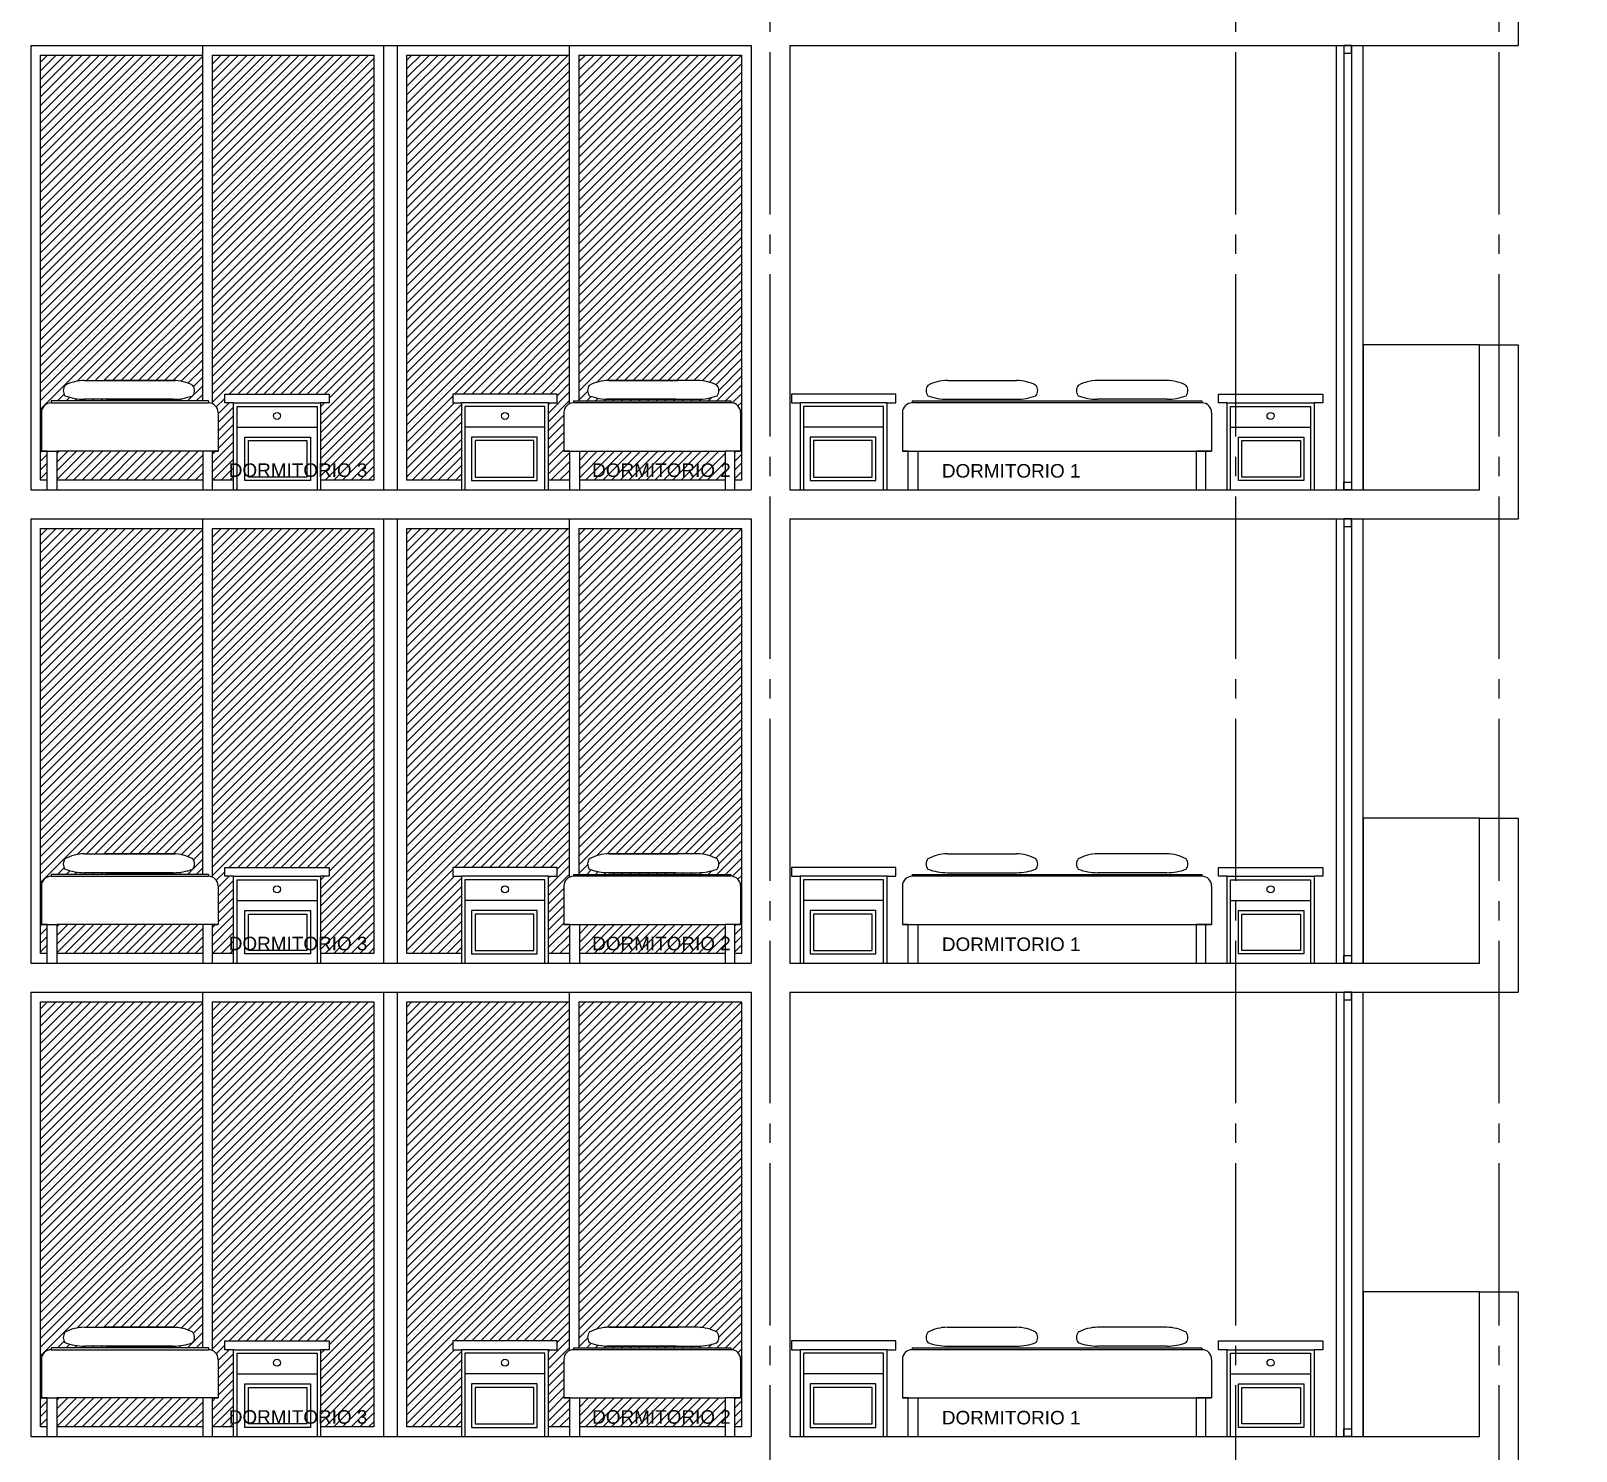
# Model space of a CAD drawing. Header units: millimetres. Extents: x 1217 to 2428, y 234 to 644.
# Drawn here: x 2255.97 to 2263.97, y 382.23 to 389.58 of the extents above; entities that cross this region are included whole.
import ezdxf

# ---------------------------------------------------------------- set-up
doc = ezdxf.new("R2010")
doc.units = ezdxf.units.MM
doc.linetypes.add('ACAD_ISO04W100', pattern=[30, 24, -3, 0, -3])
doc.layers.get('0').update_dxf_attribs({"lineweight": 5})
for name, color, linetype in [('0.1', 251, 'Continuous'), ('0.2', 2, 'Continuous'), ('0.3', 6, 'Continuous'), ('Ejes', 8, 'Continuous'), ('MURO', 5, 'Continuous'), ('Texto', 1, 'Continuous')]:
    doc.layers.add(name, color=color, linetype=linetype)
doc.styles.add('INTERARQ', font='arial.ttf')
doc.styles.get("Standard").update_dxf_attribs({"font": 'arial.ttf'})
doc.dimstyles.new('ESCALA_1-50', dxfattribs={"dimtxt": 0.15, "dimasz": 0.06, "dimexe": 0.18, "dimexo": 0.0625, "dimgap": 0, "dimtad": 0, "dimtih": 1, "dimtoh": 1, "dimzin": 0, "dimdsep": 46, "dimtxsty": 'INTERARQ', "dimblk": 'DIMTICK', "dimcen": 0, "dimse1": 1, "dimse2": 1, "dimclrd": 256, "dimclre": 1, "dimclrt": 2, "dimadec": 0, "dimazin": 0, "dimtfac": 4.5, "dimtofl": 0, "dimtmove": 2, "dimatfit": 3, "dimldrblk": 'DIMTICK', "dimfxl": 1, "dimtolj": 1, "dimtzin": 0, "dimarcsym": 0})
pattern_1 = [(45, (422.33998, -312.42355), (-0.0224506403, 0.0224506403), [])]
pattern_2 = [(45, (422.33998, -309.97355), (-0.0224506403, 0.0224506403), [])]
pattern_3 = [(45, (422.33998, -314.87355), (-0.0224506403, 0.0224506403), [])]

# ---------------------------------------------------------------- blocks, each defined once
blk = doc.blocks.new('DIMTICK')
at = {"color": 1}
for p, q in [((-1, 0), (1, 0)), ((0, 1), (0, -1))]:
    blk.add_line(p, q, dxfattribs=at)
at = {"color": 3, "const_width": 0.141}
blk.add_lwpolyline([(0.71, 0.71), (-0.71, -0.71)], dxfattribs=at)
blk = doc.blocks.new('*D1771')
at = {"layer": '0.1', "lineweight": -2, "ltscale": 3, "transparency": 16777216}
for start, end in [(101.55247, 137.36135), (142.54033, 178.44753)]:
    blk.add_arc((2272.1579, 387.171), 2.2144, start, end, dxfattribs=at)
at = {"layer": 'Defpoints', "color": 0, "ltscale": 3, "transparency": 16777216}
for p in [(2263.1211, 438.421, 0), (2270.8355, 388.9472), (2264.8079, 387.171, 0), (2272.1579, 387.171, 0), (2275.5686, 387.171, 0)]:
    blk.add_point(p, dxfattribs=at)
at = {"layer": '0.1', "lineweight": -2, "ltscale": 3, "transparency": 16777216, "xscale": 0.06, "yscale": 0.06, "zscale": 0.06}
for p, rotation in [((2271.7734, 389.3518), 10.7762347188835), ((2269.9434, 387.171), 269.2237652811169)]:
    blk.add_blockref('DIMTICK', p, dxfattribs=dict(at, rotation=rotation))
at = {"layer": '0.1', "color": 2, "ltscale": 3, "transparency": 16777216, "insert": (2270.4615, 388.5944), "char_height": 0.15, "attachment_point": 5, "style": 'INTERARQ'}
blk.add_mtext('\\A1;80°', dxfattribs=at)

msp = doc.modelspace()

# ---------------------------------------------------------------- hatches: boundary and pattern name
at = {"layer": '0.1', "ltscale": 3}
h = msp.add_hatch(dxfattribs=at)
h.set_pattern_fill('ANSI31', color=256, scale=0.01)
h.set_pattern_definition(pattern_2)
h.paths.add_polyline_path([(2257.07145, 389.45099), (2257.74959, 389.45099), (2257.74959, 387.25099), (2257.4732, 387.25099), (2257.4732, 387.65099), (2257.5182, 387.65099), (2257.5182, 387.69599), (2257.4732, 387.69599), (2257.07145, 387.69599)])
h.paths.add_polyline_path([(2256.912, 389.45099), (2257.07145, 389.45099), (2257.07145, 387.69599), (2256.9782, 387.69599), (2256.9782, 387.65099), (2257.0232, 387.65099), (2257.0232, 387.25099), (2256.91338, 387.25099), (2256.91338, 387.40099), (2256.94338, 387.40099), (2256.94338, 387.60099, 0.3063972), (2256.912, 387.6474)])
h.paths.add_polyline_path([(2256.02441, 389.45099), (2256.862, 389.45099), (2256.862, 387.66099), (2256.07897, 387.66099), (2256.07898, 387.65099, 0.4142136), (2256.02898, 387.60099), (2256.02898, 387.40099), (2256.05898, 387.40099), (2256.05898, 387.25099), (2256.02441, 387.25099)])
h.paths.add_polyline_path([(2256.15083, 387.68802, -0.340832), (2256.15083, 387.7411, -0.1255988), (2256.25178, 387.76687), (2256.71083, 387.76687, -0.1255988), (2256.81178, 387.7411, -0.340832), (2256.81178, 387.68802, -0.0910283), (2256.71083, 387.66948), (2256.25178, 387.66948, -0.0910283)], flags=16)
h.paths.add_polyline_path([(2256.10898, 387.40099), (2256.86338, 387.40099), (2256.86338, 387.25099), (2256.10898, 387.25099)])
h.paths.add_polyline_path([(2257.7347, 387.22919), (2256.98256, 387.22919), (2256.98256, 387.37344), (2257.7347, 387.37344)], flags=9)
h = msp.add_hatch(dxfattribs=at)
h.set_pattern_fill('ANSI31', color=256, scale=0.01)
h.set_pattern_definition(pattern_2)
h.paths.add_polyline_path([(2258.81057, 389.45099), (2259.65155, 389.45099), (2259.64698, 387.60099, 0.4142136), (2259.59698, 387.65099), (2259.59699, 387.66099), (2258.81057, 387.66099)])
h.paths.add_polyline_path([(2258.86418, 387.68802, -0.340832), (2258.86418, 387.7411, -0.1255988), (2258.96513, 387.76687), (2259.32258, 387.76687), (2259.42418, 387.76687, -0.1255988), (2259.52513, 387.7411, -0.340832), (2259.52513, 387.68802, -0.0910283), (2259.42418, 387.66948), (2258.96513, 387.66948, -0.0910283)], flags=16)
h.paths.add_polyline_path([(2258.81258, 387.40099), (2259.56698, 387.40099), (2259.56698, 387.25099), (2258.81258, 387.25099)])
h.paths.add_polyline_path([(2259.61698, 387.40099), (2259.64698, 387.40099), (2259.64698, 387.60099), (2259.65155, 389.45099), (2259.65155, 387.25099), (2259.61698, 387.25099)])
h.paths.add_polyline_path([(2257.91959, 389.45099), (2258.76057, 389.45099), (2258.76057, 387.64589, 0.2861952), (2258.73258, 387.60099), (2258.73258, 387.40099), (2258.76258, 387.40099), (2258.76258, 387.25099), (2258.65276, 387.25099), (2258.65276, 387.65099), (2258.69776, 387.65099), (2258.69776, 387.69599), (2258.20276, 387.69599), (2258.15776, 387.69599), (2258.15776, 387.65099), (2258.20276, 387.65099), (2258.20276, 387.25099), (2257.91959, 387.25099)])
h = msp.add_hatch(dxfattribs=at)
h.set_pattern_fill('ANSI31', color=256, scale=0.01)
h.set_pattern_definition(pattern_1)
h.paths.add_polyline_path([(2257.07145, 387.00099), (2257.74959, 387.00099), (2257.74959, 384.80099), (2257.4732, 384.80099), (2257.4732, 385.20099), (2257.5182, 385.20099), (2257.5182, 385.24599), (2257.4732, 385.24599), (2257.07145, 385.24599)])
h.paths.add_polyline_path([(2256.912, 387.00099), (2257.07145, 387.00099), (2257.07145, 385.24599), (2256.9782, 385.24599), (2256.9782, 385.20099), (2257.0232, 385.20099), (2257.0232, 384.80099), (2256.91338, 384.80099), (2256.91338, 384.95099), (2256.94338, 384.95099), (2256.94338, 385.15099, 0.3063972), (2256.912, 385.1974)])
h.paths.add_polyline_path([(2256.02441, 387.00099), (2256.862, 387.00099), (2256.862, 385.21099), (2256.07897, 385.21099), (2256.07898, 385.20099, 0.4142136), (2256.02898, 385.15099), (2256.02898, 384.95099), (2256.05898, 384.95099), (2256.05898, 384.80099), (2256.02441, 384.80099)])
h.paths.add_polyline_path([(2256.15083, 385.23802, -0.340832), (2256.15083, 385.2911, -0.1255988), (2256.25178, 385.31687), (2256.71083, 385.31687, -0.1255988), (2256.81178, 385.2911, -0.340832), (2256.81178, 385.23802, -0.0910283), (2256.71083, 385.21948), (2256.25178, 385.21948, -0.0910283)], flags=16)
h.paths.add_polyline_path([(2256.10898, 384.95099), (2256.86338, 384.95099), (2256.86338, 384.80099), (2256.10898, 384.80099)])
h.paths.add_polyline_path([(2257.7347, 384.77919), (2256.98256, 384.77919), (2256.98256, 384.92343), (2257.7347, 384.92343)], flags=9)
h = msp.add_hatch(dxfattribs=at)
h.set_pattern_fill('ANSI31', color=256, scale=0.01)
h.set_pattern_definition(pattern_1)
h.paths.add_polyline_path([(2258.81057, 387.00099), (2259.65155, 387.00099), (2259.64698, 385.15099, 0.4142136), (2259.59698, 385.20099), (2259.59699, 385.21099), (2258.81057, 385.21099)])
h.paths.add_polyline_path([(2258.86418, 385.23802, -0.340832), (2258.86418, 385.2911, -0.1255988), (2258.96513, 385.31687), (2259.32258, 385.31687), (2259.42418, 385.31687, -0.1255988), (2259.52513, 385.2911, -0.340832), (2259.52513, 385.23802, -0.0910283), (2259.42418, 385.21948), (2258.96513, 385.21948, -0.0910283)], flags=16)
h.paths.add_polyline_path([(2258.81258, 384.95099), (2259.56698, 384.95099), (2259.56698, 384.80099), (2258.81258, 384.80099)])
h.paths.add_polyline_path([(2259.61698, 384.95099), (2259.64698, 384.95099), (2259.64698, 385.15099), (2259.65155, 387.00099), (2259.65155, 384.80099), (2259.61698, 384.80099)])
h.paths.add_polyline_path([(2257.91959, 387.00099), (2258.76057, 387.00099), (2258.76057, 385.19589, 0.2861952), (2258.73258, 385.15099), (2258.73258, 384.95099), (2258.76258, 384.95099), (2258.76258, 384.80099), (2258.65276, 384.80099), (2258.65276, 385.20099), (2258.69776, 385.20099), (2258.69776, 385.24599), (2258.20276, 385.24599), (2258.15776, 385.24599), (2258.15776, 385.20099), (2258.20276, 385.20099), (2258.20276, 384.80099), (2257.91959, 384.80099)])
h = msp.add_hatch(dxfattribs=at)
h.set_pattern_fill('ANSI31', color=256, scale=0.01)
h.set_pattern_definition(pattern_3)
h.paths.add_polyline_path([(2257.07145, 384.55099), (2257.74959, 384.55099), (2257.74959, 382.35099), (2257.4732, 382.35099), (2257.4732, 382.75099), (2257.5182, 382.75099), (2257.5182, 382.79599), (2257.4732, 382.79599), (2257.07145, 382.79599)])
h.paths.add_polyline_path([(2256.912, 384.55099), (2257.07145, 384.55099), (2257.07145, 382.79599), (2256.9782, 382.79599), (2256.9782, 382.75099), (2257.0232, 382.75099), (2257.0232, 382.35099), (2256.91338, 382.35099), (2256.91338, 382.50099), (2256.94338, 382.50099), (2256.94338, 382.70099, 0.3063972), (2256.912, 382.7474)])
h.paths.add_polyline_path([(2256.02441, 384.55099), (2256.862, 384.55099), (2256.862, 382.76099), (2256.07897, 382.76099), (2256.07898, 382.75099, 0.4142136), (2256.02898, 382.70099), (2256.02898, 382.50099), (2256.05898, 382.50099), (2256.05898, 382.35099), (2256.02441, 382.35099)])
h.paths.add_polyline_path([(2256.15083, 382.78802, -0.340832), (2256.15083, 382.8411, -0.1255988), (2256.25178, 382.86687), (2256.71083, 382.86687, -0.1255988), (2256.81178, 382.8411, -0.340832), (2256.81178, 382.78802, -0.0910283), (2256.71083, 382.76948), (2256.25178, 382.76948, -0.0910283)], flags=16)
h.paths.add_polyline_path([(2256.10898, 382.50099), (2256.86338, 382.50099), (2256.86338, 382.35099), (2256.10898, 382.35099)])
h.paths.add_polyline_path([(2257.7347, 382.32919), (2256.98256, 382.32919), (2256.98256, 382.47343), (2257.7347, 382.47343)], flags=9)
h = msp.add_hatch(dxfattribs=at)
h.set_pattern_fill('ANSI31', color=256, scale=0.01)
h.set_pattern_definition(pattern_3)
h.paths.add_polyline_path([(2258.81057, 384.55099), (2259.65155, 384.55099), (2259.64698, 382.70099, 0.4142136), (2259.59698, 382.75099), (2259.59699, 382.76099), (2258.81057, 382.76099)])
h.paths.add_polyline_path([(2258.86418, 382.78802, -0.340832), (2258.86418, 382.8411, -0.1255988), (2258.96513, 382.86687), (2259.32258, 382.86687), (2259.42418, 382.86687, -0.1255988), (2259.52513, 382.8411, -0.340832), (2259.52513, 382.78802, -0.0910283), (2259.42418, 382.76948), (2258.96513, 382.76948, -0.0910283)], flags=16)
h.paths.add_polyline_path([(2258.81258, 382.50099), (2259.56698, 382.50099), (2259.56698, 382.35099), (2258.81258, 382.35099)])
h.paths.add_polyline_path([(2259.61698, 382.50099), (2259.64698, 382.50099), (2259.64698, 382.70099), (2259.65155, 384.55099), (2259.65155, 382.35099), (2259.61698, 382.35099)])
h.paths.add_polyline_path([(2257.91959, 384.55099), (2258.76057, 384.55099), (2258.76057, 382.74589, 0.2861952), (2258.73258, 382.70099), (2258.73258, 382.50099), (2258.76258, 382.50099), (2258.76258, 382.35099), (2258.65276, 382.35099), (2258.65276, 382.75099), (2258.69776, 382.75099), (2258.69776, 382.79599), (2258.20276, 382.79599), (2258.15776, 382.79599), (2258.15776, 382.75099), (2258.20276, 382.75099), (2258.20276, 382.35099), (2257.91959, 382.35099)])

# ---------------------------------------------------------------- linework, layer by layer
at = {"layer": '0.1', "linetype": 'ByBlock'}
for p, q in [((2256.89338, 387.66099, 0), (2256.07897, 387.66099, 0)), ((2258.78258, 387.66099, 0), (2259.59699, 387.66099, 0)), ((2260.53449, 387.66099, 0), (2262.0345, 387.66099, 0)), ((2256.02898, 387.60099, 0), (2256.02898, 387.40099, 0)), ((2256.07898, 387.65099, 0), (2256.89337, 387.65099, 0)), ((2256.94338, 387.60099, 0), (2256.94338, 387.40099, 0)), ((2258.73258, 387.60099, 0), (2258.73258, 387.40099, 0)), ((2259.59698, 387.65099, 0), (2258.78259, 387.65099, 0)), ((2259.64698, 387.60099, 0), (2259.64698, 387.40099, 0)), ((2260.48449, 387.60099, 0), (2260.48449, 387.40099, 0)), ((2262.0345, 387.65099, 0), (2260.53448, 387.65099, 0)), ((2262.08449, 387.60099, 0), (2262.08449, 387.40099, 0)), ((2256.02898, 387.40099, 0), (2256.10898, 387.40099, 0)), ((2256.05898, 387.40099, 0), (2256.02898, 387.40099, 0)), ((2256.05898, 387.20099, 0), (2256.05898, 387.40099, 0)), ((2256.94338, 387.40099, 0), (2256.10898, 387.40099, 0)), ((2256.10898, 387.40099, 0), (2256.10898, 387.20099, 0)), ((2256.94338, 387.40099, 0), (2256.86338, 387.40099, 0)), ((2256.91338, 387.40099, 0), (2256.94338, 387.40099, 0)), ((2256.91338, 387.20099, 0), (2256.91338, 387.40099, 0)), ((2258.73258, 387.40099, 0), (2258.81258, 387.40099, 0)), ((2258.73258, 387.40099, 0), (2259.56698, 387.40099, 0)), ((2258.76258, 387.40099, 0), (2258.73258, 387.40099, 0)), ((2258.76258, 387.20099, 0), (2258.76258, 387.40099, 0)), ((2259.56698, 387.40099, 0), (2259.56698, 387.20099, 0)), ((2259.64698, 387.40099, 0), (2259.56698, 387.40099, 0)), ((2259.61698, 387.40099, 0), (2259.64698, 387.40099, 0)), ((2259.61698, 387.20099, 0), (2259.61698, 387.40099, 0)), ((2260.48449, 387.40099, 0), (2260.56449, 387.40099, 0)), ((2260.48449, 387.40099, 0), (2262.08449, 387.40099, 0)), ((2260.51449, 387.40099, 0), (2260.48449, 387.40099, 0)), ((2260.51449, 387.20099, 0), (2260.51449, 387.40099, 0)), ((2262.00449, 387.40099, 0), (2262.00449, 387.20099, 0)), ((2262.08449, 387.40099, 0), (2262.00449, 387.40099, 0)), ((2262.05449, 387.40099, 0), (2262.08449, 387.40099, 0)), ((2262.05449, 387.20099, 0), (2262.05449, 387.40099, 0)), ((2256.89338, 385.21099, 0), (2256.07897, 385.21099, 0)), ((2256.07898, 385.20099, 0), (2256.89337, 385.20099, 0)), ((2258.78258, 385.21099, 0), (2259.59699, 385.21099, 0)), ((2259.59698, 385.20099, 0), (2258.78259, 385.20099, 0)), ((2262.0345, 385.20099, 0), (2260.53448, 385.20099, 0)), ((2260.53449, 385.21099, 0), (2262.0345, 385.21099, 0)), ((2256.02898, 385.15099, 0), (2256.02898, 384.95099, 0)), ((2256.94338, 385.15099, 0), (2256.94338, 384.95099, 0)), ((2258.73258, 385.15099, 0), (2258.73258, 384.95099, 0)), ((2259.64698, 385.15099, 0), (2259.64698, 384.95099, 0)), ((2260.48449, 385.15099, 0), (2260.48449, 384.95099, 0)), ((2262.08449, 385.15099, 0), (2262.08449, 384.95099, 0)), ((2256.02898, 384.95099, 0), (2256.10898, 384.95099, 0)), ((2256.05898, 384.95099, 0), (2256.02898, 384.95099, 0)), ((2256.05898, 384.75099, 0), (2256.05898, 384.95099, 0)), ((2256.94338, 384.95099, 0), (2256.10898, 384.95099, 0)), ((2256.10898, 384.95099, 0), (2256.10898, 384.75099, 0)), ((2256.94338, 384.95099, 0), (2256.86338, 384.95099, 0)), ((2256.91338, 384.95099, 0), (2256.94338, 384.95099, 0)), ((2256.91338, 384.75099, 0), (2256.91338, 384.95099, 0)), ((2258.73258, 384.95099, 0), (2258.81258, 384.95099, 0)), ((2258.73258, 384.95099, 0), (2259.56698, 384.95099, 0)), ((2258.76258, 384.95099, 0), (2258.73258, 384.95099, 0)), ((2258.76258, 384.75099, 0), (2258.76258, 384.95099, 0)), ((2259.56698, 384.95099, 0), (2259.56698, 384.75099, 0)), ((2259.64698, 384.95099, 0), (2259.56698, 384.95099, 0)), ((2259.61698, 384.95099, 0), (2259.64698, 384.95099, 0)), ((2259.61698, 384.75099, 0), (2259.61698, 384.95099, 0)), ((2260.48449, 384.95099, 0), (2260.56449, 384.95099, 0)), ((2260.48449, 384.95099, 0), (2262.08449, 384.95099, 0)), ((2260.51449, 384.95099, 0), (2260.48449, 384.95099, 0)), ((2260.51449, 384.75099, 0), (2260.51449, 384.95099, 0)), ((2262.00449, 384.95099, 0), (2262.00449, 384.75099, 0)), ((2262.08449, 384.95099, 0), (2262.00449, 384.95099, 0)), ((2262.05449, 384.95099, 0), (2262.08449, 384.95099, 0)), ((2262.05449, 384.75099, 0), (2262.05449, 384.95099, 0)), ((2256.02898, 382.70099, 0), (2256.02898, 382.50099, 0)), ((2256.89338, 382.76099, 0), (2256.07897, 382.76099, 0)), ((2256.07898, 382.75099, 0), (2256.89337, 382.75099, 0)), ((2256.94338, 382.70099, 0), (2256.94338, 382.50099, 0)), ((2258.73258, 382.70099, 0), (2258.73258, 382.50099, 0)), ((2258.78258, 382.76099, 0), (2259.59699, 382.76099, 0)), ((2259.59698, 382.75099, 0), (2258.78259, 382.75099, 0)), ((2259.64698, 382.70099, 0), (2259.64698, 382.50099, 0)), ((2260.48449, 382.70099, 0), (2260.48449, 382.50099, 0)), ((2262.0345, 382.75099, 0), (2260.53448, 382.75099, 0)), ((2260.53449, 382.76099, 0), (2262.0345, 382.76099, 0)), ((2262.08449, 382.70099, 0), (2262.08449, 382.50099, 0)), ((2256.02898, 382.50099, 0), (2256.10898, 382.50099, 0)), ((2256.05898, 382.50099, 0), (2256.02898, 382.50099, 0)), ((2256.05898, 382.30099, 0), (2256.05898, 382.50099, 0)), ((2256.94338, 382.50099, 0), (2256.10898, 382.50099, 0)), ((2256.10898, 382.50099, 0), (2256.10898, 382.30099, 0)), ((2256.94338, 382.50099, 0), (2256.86338, 382.50099, 0)), ((2256.91338, 382.50099, 0), (2256.94338, 382.50099, 0)), ((2256.91338, 382.30099, 0), (2256.91338, 382.50099, 0)), ((2258.73258, 382.50099, 0), (2258.81258, 382.50099, 0)), ((2258.73258, 382.50099, 0), (2259.56698, 382.50099, 0)), ((2258.76258, 382.50099, 0), (2258.73258, 382.50099, 0)), ((2258.76258, 382.30099, 0), (2258.76258, 382.50099, 0)), ((2259.56698, 382.50099, 0), (2259.56698, 382.30099, 0)), ((2259.64698, 382.50099, 0), (2259.56698, 382.50099, 0)), ((2259.61698, 382.50099, 0), (2259.64698, 382.50099, 0)), ((2259.61698, 382.30099, 0), (2259.61698, 382.50099, 0)), ((2260.48449, 382.50099, 0), (2260.56449, 382.50099, 0)), ((2260.48449, 382.50099, 0), (2262.08449, 382.50099, 0)), ((2260.51449, 382.50099, 0), (2260.48449, 382.50099, 0)), ((2260.51449, 382.30099, 0), (2260.51449, 382.50099, 0)), ((2262.00449, 382.50099, 0), (2262.00449, 382.30099, 0)), ((2262.08449, 382.50099, 0), (2262.00449, 382.50099, 0)), ((2262.05449, 382.50099, 0), (2262.08449, 382.50099, 0)), ((2262.05449, 382.30099, 0), (2262.05449, 382.50099, 0))]:
    msp.add_line(p, q, dxfattribs=at)
at = {"layer": '0.1'}
for p, q in [((2256.86338, 387.40099, 0), (2256.86338, 387.20099, 0)), ((2258.81258, 387.40099, 0), (2258.81258, 387.20099, 0)), ((2260.56449, 387.40099, 0), (2260.56449, 387.20099, 0)), ((2256.86338, 384.95099, 0), (2256.86338, 384.75099, 0)), ((2258.81258, 384.95099, 0), (2258.81258, 384.75099, 0)), ((2260.56449, 384.95099, 0), (2260.56449, 384.75099, 0)), ((2256.86338, 382.50099, 0), (2256.86338, 382.30099, 0)), ((2258.81258, 382.50099, 0), (2258.81258, 382.30099, 0)), ((2260.56449, 382.50099, 0), (2260.56449, 382.30099, 0))]:
    msp.add_line(p, q, dxfattribs=at)
at = {"layer": '0.1', "ltscale": 3, "elevation": 0}
for points in [[(2256.862, 389.50099), (2256.862, 387.66099)], [(2258.76057, 389.50099), (2258.76057, 387.64589)], [(2262.7281, 389.50099), (2262.7281, 387.20099)], [(2262.7681, 389.50099), (2262.7681, 387.20099)], [(2262.8081, 389.50099), (2262.8081, 387.20099)], [(2262.8681, 387.20099), (2262.8681, 389.50099)], [(2262.86811, 387.95099), (2262.86811, 389.50099)], [(2256.05898, 387.25099), (2256.02441, 387.25099), (2256.02441, 389.45099), (2256.862, 389.45099)], [(2256.912, 389.45099), (2257.74959, 389.45099), (2257.74959, 387.25099), (2257.4732, 387.25099)], [(2256.912, 389.45099), (2256.912, 387.6474)], [(2258.20276, 387.25099), (2257.91959, 387.25099), (2257.91959, 389.45099), (2258.76057, 389.45099)], [(2258.81057, 389.45099), (2259.65155, 389.45099), (2259.65155, 387.25099), (2259.61698, 387.25099)], [(2258.81057, 389.45099), (2258.81057, 387.66099)], [(2262.86811, 387.95099), (2262.86811, 387.20099)], [(2263.47011, 387.95099), (2262.86811, 387.95099)], [(2256.86338, 387.25099), (2256.10898, 387.25099)], [(2257.0232, 387.25099), (2256.91338, 387.25099)], [(2258.76258, 387.25099), (2258.65276, 387.25099)], [(2259.56698, 387.25099), (2258.81258, 387.25099)], [(2256.862, 387.05099), (2256.862, 385.21099)], [(2258.76057, 387.05099), (2258.76057, 385.19589)], [(2262.7281, 387.05099), (2262.7281, 384.75099)], [(2262.7681, 387.05099), (2262.7681, 384.75099)], [(2262.8081, 387.05099), (2262.8081, 384.75099)], [(2262.8681, 384.75099), (2262.8681, 387.05099)], [(2262.86811, 385.50099), (2262.86811, 387.05099)], [(2256.05898, 384.80099), (2256.02441, 384.80099), (2256.02441, 387.00099), (2256.862, 387.00099)], [(2256.912, 387.00099), (2257.74959, 387.00099), (2257.74959, 384.80099), (2257.4732, 384.80099)], [(2256.912, 387.00099), (2256.912, 385.1974)], [(2258.20276, 384.80099), (2257.91959, 384.80099), (2257.91959, 387.00099), (2258.76057, 387.00099)], [(2258.81057, 387.00099), (2259.65155, 387.00099), (2259.65155, 384.80099), (2259.61698, 384.80099)], [(2258.81057, 387.00099), (2258.81057, 385.21099)], [(2262.86811, 385.50099), (2262.86811, 384.75099)], [(2263.47011, 385.50099), (2262.86811, 385.50099)], [(2256.86338, 384.80099), (2256.10898, 384.80099)], [(2257.0232, 384.80099), (2256.91338, 384.80099)], [(2258.76258, 384.80099), (2258.65276, 384.80099)], [(2259.56698, 384.80099), (2258.81258, 384.80099)], [(2256.05898, 382.35099), (2256.02441, 382.35099), (2256.02441, 384.55099), (2256.862, 384.55099)], [(2256.862, 384.60099), (2256.862, 382.76099)], [(2256.912, 384.55099), (2257.74959, 384.55099), (2257.74959, 382.35099), (2257.4732, 382.35099)], [(2256.912, 384.55099), (2256.912, 382.7474)], [(2258.20276, 382.35099), (2257.91959, 382.35099), (2257.91959, 384.55099), (2258.76057, 384.55099)], [(2258.76057, 384.60099), (2258.76057, 382.74589)], [(2258.81057, 384.55099), (2259.65155, 384.55099), (2259.65155, 382.35099), (2259.61698, 382.35099)], [(2258.81057, 384.55099), (2258.81057, 382.76099)], [(2262.7281, 384.60099), (2262.7281, 382.30099)], [(2262.7681, 384.60099), (2262.7681, 382.30099)], [(2262.8081, 384.60099), (2262.8081, 382.30099)], [(2262.8681, 382.30099), (2262.8681, 384.60099)], [(2262.86811, 383.05099), (2262.86811, 384.60099)], [(2262.86811, 383.05099), (2262.86811, 384.60099)], [(2263.47011, 383.05099), (2262.86811, 383.05099)], [(2262.86811, 383.05099), (2262.86811, 382.30099)], [(2262.86811, 383.05099), (2262.86811, 382.30099)], [(2256.86338, 382.35099), (2256.10898, 382.35099)], [(2257.0232, 382.35099), (2256.91338, 382.35099)], [(2258.76258, 382.35099), (2258.65276, 382.35099)], [(2259.56698, 382.35099), (2258.81258, 382.35099)]]:
    msp.add_lwpolyline(points, dxfattribs=at)
at = {"layer": '0.1', "elevation": 0}
for points in [[(2256.25175, 387.76687), (2256.72058, 387.76687)], [(2256.71083, 387.76687), (2256.35338, 387.76687)], [(2259.42421, 387.76687), (2258.95538, 387.76687)], [(2258.96513, 387.76687), (2259.32258, 387.76687)], [(2260.71704, 387.76687), (2261.07449, 387.76687)], [(2261.85193, 387.76687), (2261.49449, 387.76687)], [(2256.71083, 387.66948), (2256.25177, 387.66948)], [(2256.36313, 387.66948), (2256.72058, 387.66948)], [(2259.31282, 387.66948), (2258.95538, 387.66948)], [(2258.96513, 387.66948), (2259.42419, 387.66948)], [(2260.71704, 387.66948), (2261.07449, 387.66948)], [(2261.85193, 387.66948), (2261.49449, 387.66948)], [(2256.25175, 385.31687), (2256.72058, 385.31687)], [(2256.71083, 385.31687), (2256.35338, 385.31687)], [(2259.42421, 385.31687), (2258.95538, 385.31687)], [(2258.96513, 385.31687), (2259.32258, 385.31687)], [(2260.71704, 385.31687), (2261.07449, 385.31687)], [(2261.85193, 385.31687), (2261.49449, 385.31687)], [(2256.71083, 385.21948), (2256.25177, 385.21948)], [(2256.36313, 385.21948), (2256.72058, 385.21948)], [(2259.31282, 385.21948), (2258.95538, 385.21948)], [(2258.96513, 385.21948), (2259.42419, 385.21948)], [(2260.71704, 385.21948), (2261.07449, 385.21948)], [(2261.85193, 385.21948), (2261.49449, 385.21948)], [(2256.25175, 382.86687), (2256.72058, 382.86687)], [(2256.71083, 382.86687), (2256.35338, 382.86687)], [(2259.42421, 382.86687), (2258.95538, 382.86687)], [(2258.96513, 382.86687), (2259.32258, 382.86687)], [(2260.71704, 382.86687), (2261.07449, 382.86687)], [(2261.85193, 382.86687), (2261.49449, 382.86687)], [(2256.71083, 382.76948), (2256.25177, 382.76948)], [(2256.36313, 382.76948), (2256.72058, 382.76948)], [(2259.31282, 382.76948), (2258.95538, 382.76948)], [(2258.96513, 382.76948), (2259.42419, 382.76948)], [(2260.71704, 382.76948), (2261.07449, 382.76948)], [(2261.85193, 382.76948), (2261.49449, 382.76948)]]:
    msp.add_lwpolyline(points, dxfattribs=at)
at = {"layer": '0.1', "linetype": 'ByBlock', "elevation": 0}
for points in [[(2256.07897, 387.66099), (2256.07898, 387.65099)], [(2256.89338, 387.66099), (2256.89337, 387.65099)], [(2257.0232, 387.65099), (2256.9782, 387.65099), (2256.9782, 387.69599), (2257.4732, 387.69599), (2257.5182, 387.69599), (2257.5182, 387.65099), (2257.4732, 387.65099)], [(2258.65276, 387.65099), (2258.69776, 387.65099), (2258.69776, 387.69599), (2258.20276, 387.69599), (2258.15776, 387.69599), (2258.15776, 387.65099), (2258.20276, 387.65099)], [(2258.78258, 387.66099), (2258.78259, 387.65099)], [(2259.59699, 387.66099), (2259.59698, 387.65099)], [(2260.40467, 387.65099), (2260.44967, 387.65099), (2260.44967, 387.69599), (2259.95467, 387.69599), (2259.90967, 387.69599), (2259.90967, 387.65099), (2259.95467, 387.65099)], [(2260.53449, 387.66099), (2260.5345, 387.65099)], [(2262.0345, 387.66099), (2262.03449, 387.65099)], [(2262.1643, 387.65099), (2262.1193, 387.65099), (2262.1193, 387.69599), (2262.6143, 387.69599), (2262.6593, 387.69599), (2262.6593, 387.65099), (2262.6143, 387.65099)], [(2257.0232, 387.20099), (2257.0232, 387.65099), (2257.4732, 387.65099), (2257.4732, 387.20099)], [(2257.0412, 387.20099), (2257.0412, 387.63299), (2257.4552, 387.63299), (2257.4552, 387.20099)], [(2258.65276, 387.20099), (2258.65276, 387.65099), (2258.20276, 387.65099), (2258.20276, 387.20099)], [(2258.63476, 387.20099), (2258.63476, 387.63299), (2258.22076, 387.63299), (2258.22076, 387.20099)], [(2260.40467, 387.20099), (2260.40467, 387.65099), (2259.95467, 387.65099), (2259.95467, 387.20099)], [(2260.38667, 387.20099), (2260.38667, 387.63299), (2259.97267, 387.63299), (2259.97267, 387.20099)], [(2262.1643, 387.20099), (2262.1643, 387.65099), (2262.6143, 387.65099), (2262.6143, 387.20099)], [(2262.1823, 387.20099), (2262.1823, 387.63299), (2262.5963, 387.63299), (2262.5963, 387.20099)], [(2257.0412, 387.52609), (2257.4552, 387.52609)], [(2258.63476, 387.52609), (2258.22076, 387.52609)], [(2260.38667, 387.52609), (2259.97267, 387.52609)], [(2262.1823, 387.52609), (2262.5963, 387.52609)], [(2256.07897, 385.21099), (2256.07898, 385.20099)], [(2256.89338, 385.21099), (2256.89337, 385.20099)], [(2257.0232, 385.20099), (2256.9782, 385.20099), (2256.9782, 385.24599), (2257.4732, 385.24599), (2257.5182, 385.24599), (2257.5182, 385.20099), (2257.4732, 385.20099)], [(2257.0232, 384.75099), (2257.0232, 385.20099), (2257.4732, 385.20099), (2257.4732, 384.75099)], [(2257.0412, 384.75099), (2257.0412, 385.18299), (2257.4552, 385.18299), (2257.4552, 384.75099)], [(2258.65276, 385.20099), (2258.69776, 385.20099), (2258.69776, 385.24599), (2258.20276, 385.24599), (2258.15776, 385.24599), (2258.15776, 385.20099), (2258.20276, 385.20099)], [(2258.65276, 384.75099), (2258.65276, 385.20099), (2258.20276, 385.20099), (2258.20276, 384.75099)], [(2258.63476, 384.75099), (2258.63476, 385.18299), (2258.22076, 385.18299), (2258.22076, 384.75099)], [(2258.78258, 385.21099), (2258.78259, 385.20099)], [(2259.59699, 385.21099), (2259.59698, 385.20099)], [(2260.40467, 385.20099), (2260.44967, 385.20099), (2260.44967, 385.24599), (2259.95467, 385.24599), (2259.90967, 385.24599), (2259.90967, 385.20099), (2259.95467, 385.20099)], [(2260.40467, 384.75099), (2260.40467, 385.20099), (2259.95467, 385.20099), (2259.95467, 384.75099)], [(2260.38667, 384.75099), (2260.38667, 385.18299), (2259.97267, 385.18299), (2259.97267, 384.75099)], [(2260.53449, 385.21099), (2260.5345, 385.20099)], [(2262.0345, 385.21099), (2262.03449, 385.20099)], [(2262.1643, 385.20099), (2262.1193, 385.20099), (2262.1193, 385.24599), (2262.6143, 385.24599), (2262.6593, 385.24599), (2262.6593, 385.20099), (2262.6143, 385.20099)], [(2262.1643, 384.75099), (2262.1643, 385.20099), (2262.6143, 385.20099), (2262.6143, 384.75099)], [(2262.1823, 384.75099), (2262.1823, 385.18299), (2262.5963, 385.18299), (2262.5963, 384.75099)], [(2257.0412, 385.07609), (2257.4552, 385.07609)], [(2258.63476, 385.07609), (2258.22076, 385.07609)], [(2260.38667, 385.07609), (2259.97267, 385.07609)], [(2262.1823, 385.07609), (2262.5963, 385.07609)], [(2257.0232, 382.75099), (2256.9782, 382.75099), (2256.9782, 382.79599), (2257.4732, 382.79599), (2257.5182, 382.79599), (2257.5182, 382.75099), (2257.4732, 382.75099)], [(2258.65276, 382.75099), (2258.69776, 382.75099), (2258.69776, 382.79599), (2258.20276, 382.79599), (2258.15776, 382.79599), (2258.15776, 382.75099), (2258.20276, 382.75099)], [(2260.40467, 382.75099), (2260.44967, 382.75099), (2260.44967, 382.79599), (2259.95467, 382.79599), (2259.90967, 382.79599), (2259.90967, 382.75099), (2259.95467, 382.75099)], [(2262.1643, 382.75099), (2262.1193, 382.75099), (2262.1193, 382.79599), (2262.6143, 382.79599), (2262.6593, 382.79599), (2262.6593, 382.75099), (2262.6143, 382.75099)], [(2256.07897, 382.76099), (2256.07898, 382.75099)], [(2256.89338, 382.76099), (2256.89337, 382.75099)], [(2257.0232, 382.30099), (2257.0232, 382.75099), (2257.4732, 382.75099), (2257.4732, 382.30099)], [(2257.0412, 382.30099), (2257.0412, 382.73299), (2257.4552, 382.73299), (2257.4552, 382.30099)], [(2258.65276, 382.30099), (2258.65276, 382.75099), (2258.20276, 382.75099), (2258.20276, 382.30099)], [(2258.63476, 382.30099), (2258.63476, 382.73299), (2258.22076, 382.73299), (2258.22076, 382.30099)], [(2258.78258, 382.76099), (2258.78259, 382.75099)], [(2259.59699, 382.76099), (2259.59698, 382.75099)], [(2260.40467, 382.30099), (2260.40467, 382.75099), (2259.95467, 382.75099), (2259.95467, 382.30099)], [(2260.38667, 382.30099), (2260.38667, 382.73299), (2259.97267, 382.73299), (2259.97267, 382.30099)], [(2260.53449, 382.76099), (2260.5345, 382.75099)], [(2262.0345, 382.76099), (2262.03449, 382.75099)], [(2262.1643, 382.30099), (2262.1643, 382.75099), (2262.6143, 382.75099), (2262.6143, 382.30099)], [(2262.1823, 382.30099), (2262.1823, 382.73299), (2262.5963, 382.73299), (2262.5963, 382.30099)], [(2257.0412, 382.62609), (2257.4552, 382.62609)], [(2258.63476, 382.62609), (2258.22076, 382.62609)], [(2260.38667, 382.62609), (2259.97267, 382.62609)], [(2262.1823, 382.62609), (2262.5963, 382.62609)]]:
    msp.add_lwpolyline(points, dxfattribs=at)
for points in [[(2257.0818, 387.47376), (2257.42104, 387.47376), (2257.42104, 387.249), (2257.0818, 387.249)], [(2257.0998, 387.45576), (2257.40304, 387.45576), (2257.40304, 387.267), (2257.0998, 387.267)], [(2258.59416, 387.47376), (2258.25492, 387.47376), (2258.25492, 387.249), (2258.59416, 387.249)], [(2258.57616, 387.45576), (2258.27292, 387.45576), (2258.27292, 387.267), (2258.57616, 387.267)], [(2260.34607, 387.47376), (2260.00682, 387.47376), (2260.00682, 387.249), (2260.34607, 387.249)], [(2260.32807, 387.45576), (2260.02482, 387.45576), (2260.02482, 387.267), (2260.32807, 387.267)], [(2262.2229, 387.47376), (2262.56215, 387.47376), (2262.56215, 387.249), (2262.2229, 387.249)], [(2262.2409, 387.45576), (2262.54415, 387.45576), (2262.54415, 387.267), (2262.2409, 387.267)], [(2257.0818, 385.02376), (2257.42104, 385.02376), (2257.42104, 384.799), (2257.0818, 384.799)], [(2258.59416, 385.02376), (2258.25492, 385.02376), (2258.25492, 384.799), (2258.59416, 384.799)], [(2260.34607, 385.02376), (2260.00682, 385.02376), (2260.00682, 384.799), (2260.34607, 384.799)], [(2262.2229, 385.02376), (2262.56215, 385.02376), (2262.56215, 384.799), (2262.2229, 384.799)], [(2257.0998, 385.00576), (2257.40304, 385.00576), (2257.40304, 384.817), (2257.0998, 384.817)], [(2258.57616, 385.00576), (2258.27292, 385.00576), (2258.27292, 384.817), (2258.57616, 384.817)], [(2260.32807, 385.00576), (2260.02482, 385.00576), (2260.02482, 384.817), (2260.32807, 384.817)], [(2262.2409, 385.00576), (2262.54415, 385.00576), (2262.54415, 384.817), (2262.2409, 384.817)], [(2257.0818, 382.57376), (2257.42104, 382.57376), (2257.42104, 382.349), (2257.0818, 382.349)], [(2257.0998, 382.55576), (2257.40304, 382.55576), (2257.40304, 382.367), (2257.0998, 382.367)], [(2258.59416, 382.57376), (2258.25492, 382.57376), (2258.25492, 382.349), (2258.59416, 382.349)], [(2258.57616, 382.55576), (2258.27292, 382.55576), (2258.27292, 382.367), (2258.57616, 382.367)], [(2260.34607, 382.57376), (2260.00682, 382.57376), (2260.00682, 382.349), (2260.34607, 382.349)], [(2260.32807, 382.55576), (2260.02482, 382.55576), (2260.02482, 382.367), (2260.32807, 382.367)], [(2262.2229, 382.57376), (2262.56215, 382.57376), (2262.56215, 382.349), (2262.2229, 382.349)], [(2262.2409, 382.55576), (2262.54415, 382.55576), (2262.54415, 382.367), (2262.2409, 382.367)]]:
    msp.add_lwpolyline(points, close=True, dxfattribs=at)
at = {"layer": '0.1', "linetype": 'ByBlock'}
for centre in [(2257.2482, 387.58356, 0), (2258.42776, 387.58356, 0), (2262.3893, 387.58356, 0), (2257.2482, 385.13356, 0), (2258.42776, 385.13356, 0), (2262.3893, 385.13356, 0), (2257.2482, 382.68356, 0), (2258.42776, 382.68356, 0), (2262.3893, 382.68356, 0)]:
    msp.add_circle(centre, 0.01818, dxfattribs=at)
at = {"layer": '0.1'}
for centre, radius, start, end in [((2256.18524, 387.71456, 0), 0.04346, 142.358497, 217.641503), ((2256.25178, 387.55621, 0), 0.21066, 90, 118.635178), ((2256.71083, 387.55621, 0), 0.21066, 61.364822, 90), ((2256.77736, 387.71456, 0), 0.04346, 322.358497, 37.641503), ((2258.89859, 387.71456, 0), 0.04346, 142.358497, 217.641503), ((2258.96513, 387.55621, 0), 0.21066, 90, 118.635178), ((2259.42418, 387.55621, 0), 0.21066, 61.364822, 90), ((2259.49072, 387.71456, 0), 0.04346, 322.358497, 37.641503), ((2260.6505, 387.71456, 0), 0.04346, 142.358497, 217.641503), ((2260.71704, 387.55621, 0), 0.21066, 90, 118.635178), ((2261.07449, 387.55621, 0), 0.21066, 61.364822, 90), ((2261.14103, 387.71456, 0), 0.04346, 322.358497, 37.641503), ((2261.42795, 387.71456, 0), 0.04346, 142.358497, 217.641503), ((2261.49449, 387.55621, 0), 0.21066, 90, 118.635178), ((2256.25178, 387.95371, 0), 0.28423, 249.195199, 270), ((2256.71083, 387.95371, 0), 0.28423, 270, 290.804801), ((2258.96513, 387.95371, 0), 0.28423, 249.195199, 270), ((2259.42418, 387.95371, 0), 0.28423, 270, 290.804801), ((2260.71704, 387.95371, 0), 0.28423, 249.195199, 270), ((2261.07449, 387.95371, 0), 0.28423, 270, 290.804801), ((2261.49449, 387.95371, 0), 0.28423, 249.195199, 270), ((2256.18524, 385.26456, 0), 0.04346, 142.358497, 217.641503), ((2256.25178, 385.10621, 0), 0.21066, 90, 118.635178), ((2256.71083, 385.10621, 0), 0.21066, 61.364822, 90), ((2256.77736, 385.26456, 0), 0.04346, 322.358497, 37.641503), ((2258.89859, 385.26456, 0), 0.04346, 142.358497, 217.641503), ((2258.96513, 385.10621, 0), 0.21066, 90, 118.635178), ((2259.42418, 385.10621, 0), 0.21066, 61.364822, 90), ((2259.49072, 385.26456, 0), 0.04346, 322.358497, 37.641503), ((2260.6505, 385.26456, 0), 0.04346, 142.358497, 217.641503), ((2260.71704, 385.10621, 0), 0.21066, 90, 118.635178), ((2261.07449, 385.10621, 0), 0.21066, 61.364822, 90), ((2261.14103, 385.26456, 0), 0.04346, 322.358497, 37.641503), ((2261.42795, 385.26456, 0), 0.04346, 142.358497, 217.641503), ((2261.49449, 385.10621, 0), 0.21066, 90, 118.635178), ((2256.25178, 385.50371, 0), 0.28423, 249.195199, 270), ((2256.71083, 385.50371, 0), 0.28423, 270, 290.804801), ((2258.96513, 385.50371, 0), 0.28423, 249.195199, 270), ((2259.42418, 385.50371, 0), 0.28423, 270, 290.804801), ((2260.71704, 385.50371, 0), 0.28423, 249.195199, 270), ((2261.07449, 385.50371, 0), 0.28423, 270, 290.804801), ((2261.49449, 385.50371, 0), 0.28423, 249.195199, 270), ((2256.25178, 382.65621, 0), 0.21066, 90, 118.635178), ((2256.71083, 382.65621, 0), 0.21066, 61.364822, 90), ((2258.96513, 382.65621, 0), 0.21066, 90, 118.635178), ((2259.42418, 382.65621, 0), 0.21066, 61.364822, 90), ((2260.71704, 382.65621, 0), 0.21066, 90, 118.635178), ((2261.07449, 382.65621, 0), 0.21066, 61.364822, 90), ((2261.49449, 382.65621, 0), 0.21066, 90, 118.635178), ((2256.18524, 382.81456, 0), 0.04346, 142.358497, 217.641503), ((2256.25178, 383.05371, 0), 0.28423, 249.195199, 270), ((2256.71083, 383.05371, 0), 0.28423, 270, 290.804801), ((2256.77736, 382.81456, 0), 0.04346, 322.358497, 37.641503), ((2258.89859, 382.81456, 0), 0.04346, 142.358497, 217.641503), ((2258.96513, 383.05371, 0), 0.28423, 249.195199, 270), ((2259.42418, 383.05371, 0), 0.28423, 270, 290.804801), ((2259.49072, 382.81456, 0), 0.04346, 322.358497, 37.641503), ((2260.6505, 382.81456, 0), 0.04346, 142.358497, 217.641503), ((2260.71704, 383.05371, 0), 0.28423, 249.195199, 270), ((2261.07449, 383.05371, 0), 0.28423, 270, 290.804801), ((2261.14103, 382.81456, 0), 0.04346, 322.358497, 37.641503), ((2261.42795, 382.81456, 0), 0.04346, 142.358497, 217.641503), ((2261.49449, 383.05371, 0), 0.28423, 249.195199, 270)]:
    msp.add_arc(centre, radius, start, end, dxfattribs=at)
at = {"layer": '0.1', "linetype": 'ByBlock'}
for centre, radius, start, end in [((2261.85193, 387.55621, 0), 0.21066, 61.364822, 90), ((2261.91847, 387.71456, 0), 0.04346, 322.358497, 37.641503), ((2261.85193, 387.95371, 0), 0.28423, 270, 290.804801), ((2256.07898, 387.60099, 0), 0.05, 90, 180), ((2256.89338, 387.60099, 0), 0.05, 0, 90), ((2258.78258, 387.60099, 0), 0.05, 90, 180), ((2259.59698, 387.60099, 0), 0.05, 0, 90), ((2260.53449, 387.60099, 0), 0.05, 90, 180), ((2262.03449, 387.60099, 0), 0.05, 0, 90), ((2261.85193, 385.10621, 0), 0.21066, 61.364822, 90), ((2261.91847, 385.26456, 0), 0.04346, 322.358497, 37.641503), ((2256.07898, 385.15099, 0), 0.05, 90, 180), ((2256.89338, 385.15099, 0), 0.05, 0, 90), ((2258.78258, 385.15099, 0), 0.05, 90, 180), ((2259.59698, 385.15099, 0), 0.05, 0, 90), ((2260.53449, 385.15099, 0), 0.05, 90, 180), ((2261.85193, 385.50371, 0), 0.28423, 270, 290.804801), ((2262.03449, 385.15099, 0), 0.05, 0, 90), ((2261.85193, 382.65621, 0), 0.21066, 61.364822, 90), ((2261.85193, 383.05371, 0), 0.28423, 270, 290.804801), ((2261.91847, 382.81456, 0), 0.04346, 322.358497, 37.641503), ((2256.07898, 382.70099, 0), 0.05, 90, 180), ((2256.89338, 382.70099, 0), 0.05, 0, 90), ((2258.78258, 382.70099, 0), 0.05, 90, 180), ((2259.59698, 382.70099, 0), 0.05, 0, 90), ((2260.53449, 382.70099, 0), 0.05, 90, 180), ((2262.03449, 382.70099, 0), 0.05, 0, 90)]:
    msp.add_arc(centre, radius, start, end, dxfattribs=at)
at = {"layer": '0.2', "elevation": 0}
for points in [[(2262.8081, 389.50099), (2262.7681, 389.50099), (2262.7681, 389.46099), (2262.8081, 389.46099), (2262.8081, 389.50099)], [(2262.8081, 389.50099), (2262.7681, 389.50099), (2262.7681, 389.46099), (2262.8081, 389.46099), (2262.8081, 389.50099)], [(2262.8081, 387.20099), (2262.7681, 387.20099), (2262.7681, 387.24099), (2262.8081, 387.24099), (2262.8081, 387.20099)], [(2262.8081, 387.20099), (2262.7681, 387.20099), (2262.7681, 387.24099), (2262.8081, 387.24099), (2262.8081, 387.20099)], [(2262.8081, 387.05099), (2262.7681, 387.05099), (2262.7681, 387.01099), (2262.8081, 387.01099), (2262.8081, 387.05099)], [(2262.8081, 387.05099), (2262.7681, 387.05099), (2262.7681, 387.01099), (2262.8081, 387.01099), (2262.8081, 387.05099)], [(2262.8081, 387.05099), (2262.7681, 387.05099), (2262.7681, 387.01099), (2262.8081, 387.01099), (2262.8081, 387.05099)], [(2262.8081, 387.05099), (2262.7681, 387.05099), (2262.7681, 387.01099), (2262.8081, 387.01099), (2262.8081, 387.05099)], [(2262.8081, 384.75099), (2262.7681, 384.75099), (2262.7681, 384.79099), (2262.8081, 384.79099), (2262.8081, 384.75099)], [(2262.8081, 384.75099), (2262.7681, 384.75099), (2262.7681, 384.79099), (2262.8081, 384.79099), (2262.8081, 384.75099)], [(2262.8081, 384.60099), (2262.7681, 384.60099), (2262.7681, 384.56099), (2262.8081, 384.56099), (2262.8081, 384.60099)], [(2262.8081, 384.60099), (2262.7681, 384.60099), (2262.7681, 384.56099), (2262.8081, 384.56099), (2262.8081, 384.60099)], [(2262.8081, 384.60099), (2262.7681, 384.60099), (2262.7681, 384.56099), (2262.8081, 384.56099), (2262.8081, 384.60099)], [(2262.8081, 384.60099), (2262.7681, 384.60099), (2262.7681, 384.56099), (2262.8081, 384.56099), (2262.8081, 384.60099)], [(2262.8081, 384.60099), (2262.7681, 384.60099), (2262.7681, 384.56099), (2262.8081, 384.56099), (2262.8081, 384.60099)], [(2262.8081, 384.60099), (2262.7681, 384.60099), (2262.7681, 384.56099), (2262.8081, 384.56099), (2262.8081, 384.60099)], [(2262.8081, 382.30099), (2262.7681, 382.30099), (2262.7681, 382.34099), (2262.8081, 382.34099), (2262.8081, 382.30099)], [(2262.8081, 382.30099), (2262.7681, 382.30099), (2262.7681, 382.34099), (2262.8081, 382.34099), (2262.8081, 382.30099)]]:
    msp.add_lwpolyline(points, dxfattribs=at)
at = {"layer": '0.3', "elevation": 0}
for points in [[(2257.79959, 389.50099), (2257.79959, 387.20099)], [(2257.86959, 389.50099), (2257.86959, 387.20099)], [(2257.79959, 387.05099), (2257.79959, 384.75099)], [(2257.86959, 387.05099), (2257.86959, 384.75099)], [(2257.79959, 384.60099), (2257.79959, 382.30099)], [(2257.86959, 384.60099), (2257.86959, 382.30099)]]:
    msp.add_lwpolyline(points, dxfattribs=at)
at = {"layer": 'Ejes', "linetype": 'ACAD_ISO04W100', "ltscale": 0.035, "elevation": 0}
for points in [[(2259.79817, 400.96664), (2259.79817, 371.9866)], [(2262.20812, 400.96664), (2262.20812, 371.9866)], [(2263.57022, 400.96664), (2263.57022, 371.9866)]]:
    msp.add_lwpolyline(points, dxfattribs=at)
at = {"layer": 'MURO', "ltscale": 3, "elevation": 0}
for points in [[(2263.47008, 389.65099), (2263.47009, 390.40099), (2263.67005, 390.40099), (2263.67008, 389.50099)], [(2255.97441, 389.50099), (2255.97441, 387.20099)], [(2255.97441, 389.50099), (2259.70155, 389.50099)], [(2259.70155, 389.50099), (2259.70155, 387.20099)], [(2259.90155, 389.50099), (2259.90155, 387.20099)], [(2259.90155, 389.50099), (2263.67008, 389.50099)], [(2263.47008, 387.20099), (2263.47009, 387.95099), (2263.67005, 387.95099), (2263.67008, 387.05099)], [(2255.97441, 387.20099), (2259.70155, 387.20099)], [(2259.90155, 387.20099), (2263.47008, 387.20099)], [(2255.97441, 387.05099), (2255.97441, 384.75099)], [(2255.97441, 387.05099), (2259.70155, 387.05099)], [(2259.70155, 387.05099), (2259.70155, 384.75099)], [(2259.90155, 387.05099), (2259.90155, 384.75099)], [(2259.90155, 387.05099), (2263.67008, 387.05099)], [(2263.47008, 384.75099), (2263.47009, 385.50099), (2263.67005, 385.50099), (2263.67008, 384.60099)], [(2255.97441, 384.75099), (2259.70155, 384.75099)], [(2259.90155, 384.75099), (2263.47008, 384.75099)], [(2255.97441, 384.60099), (2259.70155, 384.60099)], [(2255.97441, 384.60099), (2255.97441, 382.30099)], [(2255.97441, 384.60099), (2259.70155, 384.60099)], [(2259.70155, 384.60099), (2259.70155, 382.30099)], [(2259.90155, 384.60099), (2259.90155, 382.30099)], [(2259.90155, 384.60099), (2263.67008, 384.60099)], [(2263.47008, 382.30099), (2263.47009, 383.05099), (2263.67005, 383.05099), (2263.67008, 382.15099)], [(2255.97441, 382.30099), (2259.70155, 382.30099)], [(2259.90155, 382.30099), (2263.47008, 382.30099)]]:
    msp.add_lwpolyline(points, dxfattribs=at)

# ---------------------------------------------------------------- texts
at = {"layer": 'Texto', "char_height": 0.07, "attachment_point": 5}
for s, insert, width in [('DORMITORIO 3', (2257.35708, 387.30241, 0), 1.0223839), ('DORMITORIO 2', (2259.23742, 387.30241, 0), 1.0223839), ('DORMITORIO 1', (2261.04713, 387.29882, 0), 1.0578524), ('DORMITORIO 3', (2257.35708, 384.85241, 0), 1.0223839), ('DORMITORIO 2', (2259.23742, 384.85241, 0), 1.0223839), ('DORMITORIO 1', (2261.04713, 384.84882, 0), 1.0578524), ('DORMITORIO 3', (2257.35708, 382.40241, 0), 1.0223839), ('DORMITORIO 2', (2259.23742, 382.40241, 0), 1.0223839), ('DORMITORIO 1', (2261.04713, 382.39882, 0), 1.0578524)]:
    msp.add_mtext(s, dxfattribs=dict(at, insert=insert, width=width))

# ---------------------------------------------------------------- dimensions: what is measured, and where the dimension line sits
at = {"layer": '0.1', "ltscale": 3}
dim = msp.add_angular_dim_2l(base=(2270.83552, 388.94725), line1=((2275.56865, 387.17099, 0), (2264.80791, 387.17099, 0)), line2=((2272.15789, 387.17099, 0), (2263.12113, 438.42099, 0)), dimstyle='ESCALA_1-50', dxfattribs=at)
dim.commit()
dim.dimension.update_dxf_attribs({"geometry": '*D1771', "text_midpoint": (2270.46153, 388.59441)})

doc.saveas('drawing.dxf')
